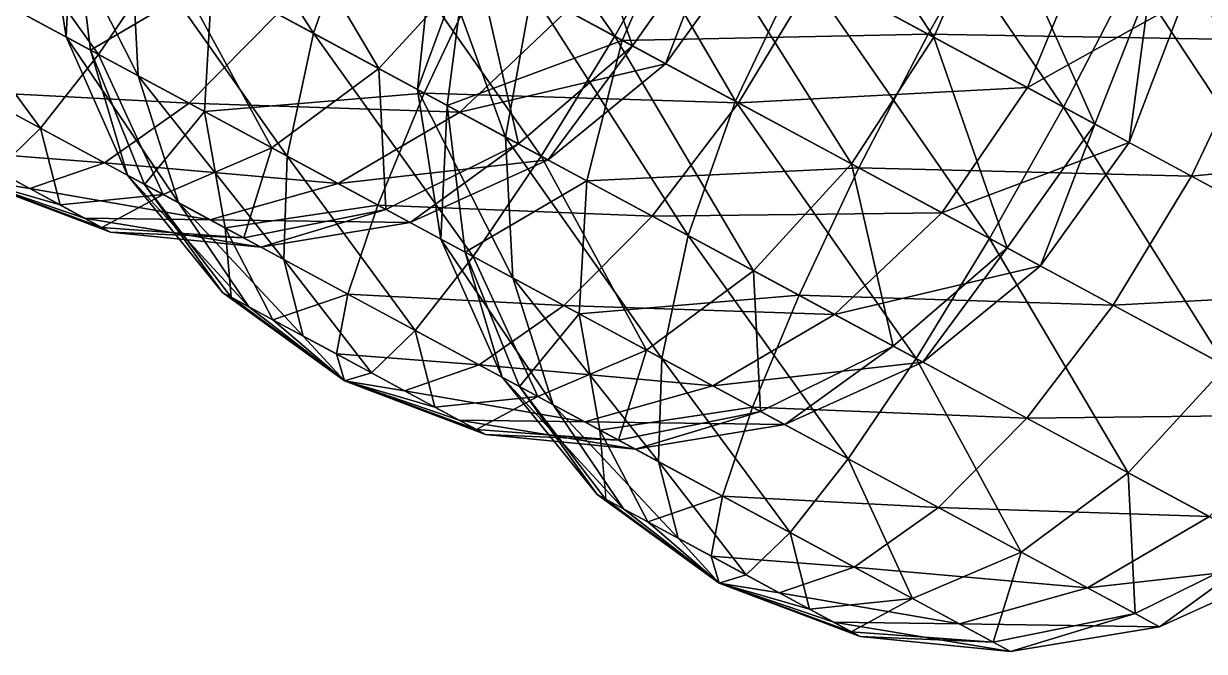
# Model space of a CAD drawing. Header units: metres. Extents: x -386 to 289, y -317 to 299.
# Drawn here: x 80.6 to 141.4, y 69.1 to 101.5 of the extents above; entities that cross this region are included whole.
import ezdxf

# ---------------------------------------------------------------- set-up
doc = ezdxf.new("R2010")
doc.units = ezdxf.units.M

msp = doc.modelspace()

# ---------------------------------------------------------------- linework, layer by layer
for points in [[(101.29338, 114.901474, -423.57208), (97.9495, 107.88299, -424.517), (111.03976, 100.81987, -422.57858), (111.039856, 100.81997, -422.5785)], [(101.29338, 114.901474, -423.57208), (111.03976, 100.81987, -422.57858), (114.845406, 107.589195, -421.56528), (114.845505, 107.589294, -421.5652)], [(118.41387, 114.486496, -422.57858), (114.845406, 107.589195, -421.56528), (127.46487, 100.7801, -427.5268), (127.464966, 100.7802, -427.5267)], [(118.41387, 114.486496, -422.57858), (127.46487, 100.7801, -427.5268), (130.60333, 107.90942, -428.33698), (130.60344, 107.909515, -428.33688)], [(87.46597, 113.5396, -433.63284), (86.1206, 106.04404, -435.46042), (95.519875, 100.972466, -427.28738), (95.51997, 100.972565, -427.2873)], [(87.46597, 113.5396, -433.63284), (95.519875, 100.972466, -427.28738), (97.9495, 107.88299, -424.517), (97.9496, 107.88309, -424.5169)], [(76.21941, 111.38644, -259.00476), (74.8696, 105.0548, -263.4118), (84.45233, 99.88424, -261.99277), (84.45243, 99.88434, -261.99268)], [(76.21941, 111.38644, -259.00476), (84.45233, 99.88424, -261.99277), (87.95581, 105.05382, -257.2668), (87.95591, 105.05392, -257.26672)], [(91.739296, 111.23384, -254.29596), (87.95581, 105.05382, -257.2668), (98.88459, 99.15697, -262.42963), (98.88469, 99.15707, -262.42953)], [(91.739296, 111.23384, -254.29596), (98.88459, 99.15697, -262.42963), (103.92876, 104.65676, -260.05435), (103.928856, 104.65686, -260.05426)], [(108.164406, 111.19407, -259.24417), (103.92876, 104.65676, -260.05435), (111.95127, 100.32805, -271.96658), (111.95137, 100.32815, -271.9665)], [(108.164406, 111.19407, -259.24417), (111.95127, 100.32805, -271.96658), (116.469925, 106.71266, -271.57663), (116.470024, 106.71276, -271.57654)], [(124.62408, 111.13565, -592.7996), (120.59384, 104.4875, -591.8547), (134.14587, 97.175224, -589.84784), (134.14598, 97.17532, -589.8477)], [(124.62408, 111.13565, -592.7996), (134.14587, 97.175224, -589.84784), (137.71432, 104.072525, -590.86115), (137.71443, 104.072624, -590.861)], [(109.74049, 110.34366, -601.29205), (106.76643, 103.125626, -601.9154), (117.24996, 97.46902, -592.7996), (117.25006, 97.46912, -592.7995)], [(109.74049, 110.34366, -601.29205), (117.24996, 97.46902, -592.7996), (120.59384, 104.4875, -591.8547), (120.59394, 104.4876, -591.85455)], [(140.80243, 110.62777, -593.83203), (137.71432, 104.072525, -590.86115), (149.9038, 97.495445, -596.61957), (149.9039, 97.495544, -596.61945)], [(140.80243, 110.62777, -593.83203), (149.9038, 97.495445, -596.61957), (151.7312, 104.73092, -598.9949), (151.73131, 104.73102, -598.99475)], [(83.10648, 107.670364, -461.21445), (82.785736, 100.78348, -448.50705), (81.57698, 108.495636, -447.87857), (81.57708, 108.495735, -447.87848)], [(81.57698, 108.495636, -447.87857), (82.785736, 100.78348, -448.50705), (86.49559, 98.78175, -438.36768), (86.49569, 98.78185, -438.36758)], [(81.57698, 108.495636, -447.87857), (86.49559, 98.78175, -438.36768), (86.1206, 106.04404, -435.46042), (86.1207, 106.044136, -435.46033)], [(83.10648, 107.670364, -461.21445), (84.03457, 100.10964, -459.39575), (82.785736, 100.78348, -448.50705), (82.785835, 100.78358, -448.50696)], [(90.29927, 103.789345, -471.89468), (84.03457, 100.10964, -459.39575), (83.10648, 107.670364, -461.21445), (83.10658, 107.67046, -461.21436)], [(97.9495, 107.88299, -424.517), (95.519875, 100.972466, -427.28738), (107.25627, 94.63985, -425.54944), (107.25637, 94.639946, -425.54935)], [(97.9495, 107.88299, -424.517), (107.25627, 94.63985, -425.54944), (111.03976, 100.81987, -422.57858), (111.039856, 100.81997, -422.5785)], [(114.565605, 107.740166, -643.36273), (111.42714, 100.61085, -642.55255), (103.404625, 104.93956, -630.6403), (103.404724, 104.93966, -630.6402)], [(127.185074, 100.93107, -649.3243), (111.42714, 100.61085, -642.55255), (114.565605, 107.740166, -643.36273), (114.565704, 107.740265, -643.3626)], [(130.99072, 107.70039, -648.311), (127.185074, 100.93107, -649.3243), (114.565605, 107.740166, -643.36273), (114.565704, 107.740265, -643.3626)], [(114.565605, 107.740166, -643.36273), (114.565605, 107.740166, -643.36273), (127.185074, 100.93107, -649.3243), (127.18517, 100.93117, -649.32416)], [(144.08098, 100.63727, -646.3725), (127.185074, 100.93107, -649.3243), (130.99072, 107.70039, -648.311), (130.99083, 107.70049, -648.31085)], [(130.60333, 107.90942, -428.33698), (127.46487, 100.7801, -427.5268), (135.77039, 96.29869, -439.85925), (135.7705, 96.29879, -439.85916)], [(130.60333, 107.90942, -428.33698), (135.77039, 96.29869, -439.85925), (138.62584, 103.5807, -440.2492), (138.62595, 103.5808, -440.2491)], [(146.5106, 107.547806, -643.6022), (144.08098, 100.63727, -646.3725), (130.99072, 107.70039, -648.311), (130.99083, 107.70049, -648.31085)], [(114.845406, 107.589195, -421.56528), (111.03976, 100.81987, -422.57858), (123.22922, 94.24279, -428.33698), (123.22932, 94.24289, -428.33688)], [(114.845406, 107.589195, -421.56528), (123.22922, 94.24279, -428.33698), (127.46487, 100.7801, -427.5268), (127.464966, 100.7802, -427.5267)], [(116.469925, 106.71266, -271.57663), (111.95127, 100.32805, -271.96658), (113.6572, 99.40758, -286.84082), (113.6573, 99.40768, -286.84073)], [(116.469925, 106.71266, -271.57663), (113.6572, 99.40758, -286.84082), (118.23604, 105.75971, -286.97556), (118.23614, 105.75981, -286.97546)], [(86.1206, 106.04404, -435.46042), (86.49559, 98.78175, -438.36768), (94.17006, 94.64083, -431.6944), (94.17016, 94.64093, -431.6943)], [(86.1206, 106.04404, -435.46042), (94.17006, 94.64083, -431.6944), (95.519875, 100.972466, -427.28738), (95.51997, 100.972565, -427.2873)], [(103.404625, 104.93956, -630.6403), (100.87744, 98.081665, -616.1612), (101.69869, 105.86003, -615.7661), (101.69879, 105.86013, -615.766)], [(101.69869, 105.86003, -615.7661), (100.87744, 98.081665, -616.1612), (105.42106, 95.630066, -603.743), (105.42116, 95.630165, -603.74286)], [(101.69869, 105.86003, -615.7661), (105.42106, 95.630066, -603.743), (106.76643, 103.125626, -601.9154), (106.76653, 103.125725, -601.9153)], [(118.23604, 105.75971, -286.97556), (113.6572, 99.40758, -286.84082), (108.58946, 102.14198, -300.69147), (108.58956, 102.14208, -300.69138)], [(135.26404, 105.39464, -468.9741), (132.28998, 98.17661, -469.59744), (121.43664, 104.03276, -479.03485), (121.43674, 104.03286, -479.03476)], [(140.33179, 102.66023, -455.12344), (132.28998, 98.17661, -469.59744), (135.26404, 105.39464, -468.9741), (135.26414, 105.39474, -468.974)], [(74.8696, 105.0548, -263.4118), (74.6916, 99.73355, -269.15515), (81.46761, 96.077415, -268.15173), (81.46771, 96.077515, -268.15164)], [(74.8696, 105.0548, -263.4118), (81.46761, 96.077415, -268.15173), (84.45233, 99.88424, -261.99277), (84.45243, 99.88434, -261.99268)], [(87.95581, 105.05382, -257.2668), (84.45233, 99.88424, -261.99277), (93.37564, 95.06948, -266.2082), (93.37574, 95.06958, -266.2081)], [(87.95581, 105.05382, -257.2668), (93.37564, 95.06948, -266.2082), (98.88459, 99.15697, -262.42963), (98.88469, 99.15707, -262.42953)], [(103.92876, 104.65676, -260.05435), (98.88459, 99.15697, -262.42963), (106.07738, 95.27595, -273.10986), (106.07748, 95.27605, -273.10977)], [(103.404625, 104.93956, -630.6403), (102.406944, 97.25639, -629.4971), (100.87744, 98.081665, -616.1612), (100.87754, 98.081764, -616.1611)], [(111.42714, 100.61085, -642.55255), (102.406944, 97.25639, -629.4971), (103.404625, 104.93956, -630.6403), (103.404724, 104.93966, -630.6402)], [(103.92876, 104.65676, -260.05435), (106.07738, 95.27595, -273.10986), (111.95127, 100.32805, -271.96658), (111.95137, 100.32815, -271.9665)], [(104.31615, 104.44773, -480.02835), (101.22805, 97.892494, -477.0575), (90.29927, 103.789345, -471.89468), (90.29937, 103.789444, -471.8946)], [(117.406395, 97.38461, -478.08994), (101.22805, 97.892494, -477.0575), (104.31615, 104.44773, -480.02835), (104.316246, 104.44783, -480.02826)], [(121.43664, 104.03276, -479.03485), (117.406395, 97.38461, -478.08994), (104.31615, 104.44773, -480.02835), (104.316246, 104.44783, -480.02826)], [(120.59384, 104.4875, -591.8547), (117.24996, 97.46902, -592.7996), (130.34021, 90.4059, -590.86115), (130.34032, 90.406, -590.861)], [(132.28998, 98.17661, -469.59744), (117.406395, 97.38461, -478.08994), (121.43664, 104.03276, -479.03485), (121.43674, 104.03286, -479.03476)], [(120.59384, 104.4875, -591.8547), (130.34021, 90.4059, -590.86115), (134.14587, 97.175224, -589.84784), (134.14598, 97.17532, -589.8477)], [(137.71432, 104.072525, -590.86115), (134.14587, 97.175224, -589.84784), (146.76534, 90.36613, -595.8094), (146.76544, 90.36623, -595.80927)], [(137.71432, 104.072525, -590.86115), (146.76534, 90.36613, -595.8094), (149.9038, 97.495445, -596.61957), (149.9039, 97.495544, -596.61945)], [(90.29927, 103.789345, -471.89468), (89.907455, 96.9408, -468.11612), (84.03457, 100.10964, -459.39575), (84.03467, 100.10974, -459.39566)], [(101.22805, 97.892494, -477.0575), (89.907455, 96.9408, -468.11612), (90.29927, 103.789345, -471.89468), (90.29937, 103.789444, -471.8946)], [(90.29927, 103.789345, -471.89468), (90.29927, 103.789345, -471.89468), (101.22805, 97.892494, -477.0575), (101.22815, 97.89259, -477.0574)], [(138.62584, 103.5807, -440.2492), (135.77039, 96.29869, -439.85925), (137.5365, 95.34574, -455.25818), (137.5366, 95.34584, -455.2581)], [(138.62584, 103.5807, -440.2492), (137.5365, 95.34574, -455.25818), (140.33179, 102.66023, -455.12344), (140.3319, 102.66033, -455.12335)], [(106.76643, 103.125626, -601.9154), (105.42106, 95.630066, -603.743), (114.820335, 90.558495, -595.56995), (114.820435, 90.55859, -595.5698)], [(106.76643, 103.125626, -601.9154), (114.820335, 90.558495, -595.56995), (117.24996, 97.46902, -592.7996), (117.25006, 97.46912, -592.7995)], [(89.11304, 97.36945, -302.62988), (77.98721, 97.95534, -297.88995), (79.530304, 102.540016, -304.04892), (79.5304, 102.540115, -304.04883)], [(93.66399, 101.97385, -307.03693), (89.11304, 97.36945, -302.62988), (79.530304, 102.540016, -304.04892), (79.5304, 102.540115, -304.04883)], [(140.33179, 102.66023, -455.12344), (137.5365, 95.34574, -455.25818), (132.28998, 98.17661, -469.59744), (132.29008, 98.17671, -469.59735)], [(103.06326, 96.902275, -298.8639), (89.11304, 97.36945, -302.62988), (93.66399, 101.97385, -307.03693), (93.664085, 101.973946, -307.03683)], [(108.58946, 102.14198, -300.69147), (103.06326, 96.902275, -298.8639), (93.66399, 101.97385, -307.03693), (93.664085, 101.973946, -307.03683)], [(113.6572, 99.40758, -286.84082), (103.06326, 96.902275, -298.8639), (108.58946, 102.14198, -300.69147), (108.58956, 102.14208, -300.69138)], [(95.519875, 100.972466, -427.28738), (94.17006, 94.64083, -431.6944), (103.75279, 89.47027, -430.2754), (103.75289, 89.47037, -430.2753)], [(95.519875, 100.972466, -427.28738), (103.75279, 89.47027, -430.2754), (107.25627, 94.63985, -425.54944), (107.25637, 94.639946, -425.54935)], [(84.03457, 100.10964, -459.39575), (85.94212, 93.66309, -449.3261), (82.785736, 100.78348, -448.50705), (82.785835, 100.78358, -448.50696)], [(82.785736, 100.78348, -448.50705), (85.94212, 93.66309, -449.3261), (88.565384, 92.24766, -442.15646), (88.56548, 92.24776, -442.15637)], [(82.785736, 100.78348, -448.50705), (88.565384, 92.24766, -442.15646), (86.49559, 98.78175, -438.36768), (86.49569, 98.78185, -438.36758)], [(111.42714, 100.61085, -642.55255), (109.59973, 93.375374, -640.17725), (102.406944, 97.25639, -629.4971), (102.40704, 97.25649, -629.49695)], [(111.03976, 100.81987, -422.57858), (107.25627, 94.63985, -425.54944), (118.18505, 88.743, -430.71228), (118.18515, 88.743095, -430.7122)], [(123.61661, 94.03376, -648.311), (109.59973, 93.375374, -640.17725), (111.42714, 100.61085, -642.55255), (111.42724, 100.61095, -642.5524)], [(111.03976, 100.81987, -422.57858), (118.18505, 88.743, -430.71228), (123.22922, 94.24279, -428.33698), (123.22932, 94.24289, -428.33688)], [(127.185074, 100.93107, -649.3243), (123.61661, 94.03376, -648.311), (111.42714, 100.61085, -642.55255), (111.42724, 100.61095, -642.5524)], [(111.42714, 100.61085, -642.55255), (111.42714, 100.61085, -642.55255), (123.61661, 94.03376, -648.311), (123.61671, 94.03386, -648.31085)], [(127.46487, 100.7801, -427.5268), (123.22922, 94.24279, -428.33698), (131.25172, 89.91408, -440.2492), (131.25183, 89.91418, -440.2491)], [(140.7371, 93.61879, -647.31744), (123.61661, 94.03376, -648.311), (127.185074, 100.93107, -649.3243), (127.18517, 100.93117, -649.32416)], [(144.08098, 100.63727, -646.3725), (140.7371, 93.61879, -647.31744), (127.185074, 100.93107, -649.3243), (127.18517, 100.93117, -649.32416)], [(127.46487, 100.7801, -427.5268), (131.25172, 89.91408, -440.2492), (135.77039, 96.29869, -439.85925), (135.7705, 96.29879, -439.85916)], [(154.5645, 94.98067, -637.2567), (140.7371, 93.61879, -647.31744), (144.08098, 100.63727, -646.3725), (144.08109, 100.63737, -646.3724)], [(74.6916, 99.73355, -269.15515), (79.205055, 93.89278, -275.32404), (81.46761, 96.077415, -268.15173), (81.46771, 96.077515, -268.15164)], [(84.45233, 99.88424, -261.99277), (81.46761, 96.077415, -268.15173), (87.77734, 92.67287, -271.1325), (87.77744, 92.672966, -271.13242)], [(89.907455, 96.9408, -468.11612), (86.82518, 93.186615, -457.02557), (84.03457, 100.10964, -459.39575), (84.03467, 100.10974, -459.39566)], [(84.03457, 100.10964, -459.39575), (86.82518, 93.186615, -457.02557), (85.94212, 93.66309, -449.3261), (85.94222, 93.66319, -449.32602)], [(84.45233, 99.88424, -261.99277), (87.77734, 92.67287, -271.1325), (93.37564, 95.06948, -266.2082), (93.37574, 95.06958, -266.2081)], [(111.95127, 100.32805, -271.96658), (106.07738, 95.27595, -273.10986), (107.60687, 94.45067, -286.44574), (107.60697, 94.45077, -286.44565)], [(111.95127, 100.32805, -271.96658), (107.60687, 94.45067, -286.44574), (113.6572, 99.40758, -286.84082), (113.6573, 99.40768, -286.84073)], [(98.88459, 99.15697, -262.42963), (93.37564, 95.06948, -266.2082), (99.24852, 91.90064, -274.92856), (99.24862, 91.90074, -274.92847)], [(98.88459, 99.15697, -262.42963), (99.24852, 91.90064, -274.92856), (106.07738, 95.27595, -273.10986), (106.07748, 95.27605, -273.10977)], [(113.6572, 99.40758, -286.84082), (107.60687, 94.45067, -286.44574), (103.06326, 96.902275, -298.8639), (103.06336, 96.902374, -298.8638)], [(86.49559, 98.78175, -438.36768), (88.565384, 92.24766, -442.15646), (93.99206, 89.31958, -437.43777), (93.99216, 89.31968, -437.43768)], [(86.49559, 98.78175, -438.36768), (93.99206, 89.31958, -437.43777), (94.17006, 94.64083, -431.6944), (94.17016, 94.64093, -431.6943)], [(84.76323, 94.299194, -296.88654), (77.403465, 94.86485, -290.71765), (77.98721, 97.95534, -297.88995), (77.98731, 97.95544, -297.88986)], [(89.11304, 97.36945, -302.62988), (84.76323, 94.299194, -296.88654), (77.98721, 97.95534, -297.88995), (77.98731, 97.95544, -297.88986)], [(102.406944, 97.25639, -629.4971), (102.0862, 90.36951, -616.7897), (100.87744, 98.081665, -616.1612), (100.87754, 98.081764, -616.1611)], [(100.87744, 98.081665, -616.1612), (102.0862, 90.36951, -616.7897), (105.79605, 88.36778, -606.65027), (105.79615, 88.36788, -606.65015)], [(100.87744, 98.081665, -616.1612), (105.79605, 88.36778, -606.65027), (105.42106, 95.630066, -603.743), (105.42116, 95.630165, -603.74286)], [(132.28998, 98.17661, -469.59744), (127.88992, 91.72801, -468.9741), (117.406395, 97.38461, -478.08994), (117.406494, 97.38471, -478.08984)], [(137.5365, 95.34574, -455.25818), (127.88992, 91.72801, -468.9741), (132.28998, 98.17661, -469.59744), (132.29008, 98.17671, -469.59735)], [(96.787506, 93.22853, -295.95663), (84.76323, 94.299194, -296.88654), (89.11304, 97.36945, -302.62988), (89.11314, 97.36955, -302.6298)], [(103.06326, 96.902275, -298.8639), (96.787506, 93.22853, -295.95663), (89.11304, 97.36945, -302.62988), (89.11314, 97.36955, -302.6298)], [(101.22805, 97.892494, -477.0575), (98.830765, 92.126045, -472.33154), (89.907455, 96.9408, -468.11612), (89.907555, 96.9409, -468.11603)], [(112.96445, 91.559875, -475.31955), (98.830765, 92.126045, -472.33154), (101.22805, 97.892494, -477.0575), (101.22815, 97.89259, -477.0574)], [(117.406395, 97.38461, -478.08994), (112.96445, 91.559875, -475.31955), (101.22805, 97.892494, -477.0575), (101.22815, 97.89259, -477.0574)], [(127.88992, 91.72801, -468.9741), (112.96445, 91.559875, -475.31955), (117.406395, 97.38461, -478.08994), (117.406494, 97.38471, -478.08984)], [(117.24996, 97.46902, -592.7996), (114.820335, 90.558495, -595.56995), (126.55673, 84.225876, -593.83203), (126.55683, 84.225975, -593.8319)], [(117.24996, 97.46902, -592.7996), (126.55673, 84.225876, -593.83203), (130.34021, 90.4059, -590.86115), (130.34032, 90.406, -590.861)], [(89.907455, 96.9408, -468.11612), (90.97794, 90.94591, -463.1918), (86.82518, 93.186615, -457.02557), (86.82528, 93.186714, -457.02548)], [(98.830765, 92.126045, -472.33154), (90.97794, 90.94591, -463.1918), (89.907455, 96.9408, -468.11612), (89.907555, 96.9409, -468.11603)], [(89.907455, 96.9408, -468.11612), (89.907455, 96.9408, -468.11612), (98.830765, 92.126045, -472.33154), (98.830864, 92.126144, -472.33145)], [(107.60687, 94.45067, -286.44574), (96.787506, 93.22853, -295.95663), (103.06326, 96.902275, -298.8639), (103.06336, 96.902374, -298.8638)], [(102.406944, 97.25639, -629.4971), (103.33503, 89.69567, -627.67834), (102.0862, 90.36951, -616.7897), (102.086296, 90.369606, -616.78955)], [(109.59973, 93.375374, -640.17725), (103.33503, 89.69567, -627.67834), (102.406944, 97.25639, -629.4971), (102.40704, 97.25649, -629.49695)], [(134.14587, 97.175224, -589.84784), (130.34021, 90.4059, -590.86115), (142.52968, 83.82882, -596.61957), (142.52979, 83.82892, -596.61945)], [(134.14587, 97.175224, -589.84784), (142.52968, 83.82882, -596.61957), (146.76534, 90.36613, -595.8094), (146.76544, 90.36623, -595.80927)], [(135.77039, 96.29869, -439.85925), (131.25172, 89.91408, -440.2492), (132.95767, 88.99361, -455.12344), (132.95778, 88.993706, -455.12335)], [(135.77039, 96.29869, -439.85925), (132.95767, 88.99361, -455.12344), (137.5365, 95.34574, -455.25818), (137.5366, 95.34584, -455.2581)], [(81.46761, 96.077415, -268.15173), (79.205055, 93.89278, -275.32404), (82.47121, 92.13045, -276.86697), (82.471306, 92.13055, -276.86688)], [(81.46761, 96.077415, -268.15173), (82.47121, 92.13045, -276.86697), (87.77734, 92.67287, -271.1325), (87.77744, 92.672966, -271.13242)], [(105.42106, 95.630066, -603.743), (105.79605, 88.36778, -606.65027), (113.47052, 84.22686, -599.977), (113.47062, 84.22696, -599.97687)], [(105.42106, 95.630066, -603.743), (113.47052, 84.22686, -599.977), (114.820335, 90.558495, -595.56995), (114.820435, 90.55859, -595.5698)], [(93.37564, 95.06948, -266.2082), (87.77734, 92.67287, -271.1325), (91.9301, 90.43216, -277.29874), (91.9302, 90.43226, -277.29865)], [(93.37564, 95.06948, -266.2082), (91.9301, 90.43216, -277.29874), (99.24852, 91.90064, -274.92856), (99.24862, 91.90074, -274.92847)], [(106.07738, 95.27595, -273.10986), (99.24852, 91.90064, -274.92856), (100.49735, 91.22681, -285.81726), (100.49745, 91.226906, -285.81717)], [(106.07738, 95.27595, -273.10986), (100.49735, 91.22681, -285.81726), (107.60687, 94.45067, -286.44574), (107.60697, 94.45077, -286.44565)], [(137.5365, 95.34574, -455.25818), (132.95767, 88.99361, -455.12344), (127.88992, 91.72801, -468.9741), (127.89002, 91.72811, -468.974)], [(154.5645, 94.98067, -637.2567), (151.59044, 87.76264, -637.88007), (140.7371, 93.61879, -647.31744), (140.73721, 93.61889, -647.3173)], [(80.91099, 92.9723, -290.19824), (77.81885, 93.47919, -283.02084), (77.403465, 94.86485, -290.71765), (77.403564, 94.86495, -290.71756)], [(84.76323, 94.299194, -296.88654), (80.91099, 92.9723, -290.19824), (77.403465, 94.86485, -290.71765), (77.403564, 94.86495, -290.71756)], [(90.189896, 91.371124, -292.16785), (80.91099, 92.9723, -290.19824), (84.76323, 94.299194, -296.88654), (84.76333, 94.29929, -296.88644)], [(96.787506, 93.22853, -295.95663), (90.189896, 91.371124, -292.16785), (84.76323, 94.299194, -296.88654), (84.76333, 94.29929, -296.88644)], [(94.17006, 94.64083, -431.6944), (93.99206, 89.31958, -437.43777), (100.768074, 85.663445, -436.43436), (100.76817, 85.66354, -436.43427)], [(94.17006, 94.64083, -431.6944), (100.768074, 85.663445, -436.43436), (103.75279, 89.47027, -430.2754), (103.75289, 89.47037, -430.2753)], [(107.60687, 94.45067, -286.44574), (100.49735, 91.22681, -285.81726), (96.787506, 93.22853, -295.95663), (96.787605, 93.22863, -295.95654)], [(107.25627, 94.63985, -425.54944), (103.75279, 89.47027, -430.2754), (112.6761, 84.65551, -434.4908), (112.6762, 84.65561, -434.49072)], [(107.25627, 94.63985, -425.54944), (112.6761, 84.65551, -434.4908), (118.18505, 88.743, -430.71228), (118.18515, 88.743095, -430.7122)], [(79.205055, 93.89278, -275.32404), (77.81885, 93.47919, -283.02084), (82.47121, 92.13045, -276.86697), (82.471306, 92.13055, -276.86688)], [(86.82518, 93.186615, -457.02557), (90.83104, 87.61972, -450.2799), (85.94212, 93.66309, -449.3261), (85.94222, 93.66319, -449.32602)], [(85.94212, 93.66309, -449.3261), (90.83104, 87.61972, -450.2799), (92.188934, 86.88704, -446.56863), (92.18903, 86.88714, -446.56854)], [(85.94212, 93.66309, -449.3261), (92.188934, 86.88704, -446.56863), (88.565384, 92.24766, -442.15646), (88.56548, 92.24776, -442.15637)], [(123.61661, 94.03376, -648.311), (120.52851, 87.47852, -645.3401), (109.59973, 93.375374, -640.17725), (109.59983, 93.37547, -640.1771)], [(123.22922, 94.24279, -428.33698), (118.18505, 88.743, -430.71228), (125.37784, 84.86198, -441.3925), (125.37794, 84.862076, -441.3924)], [(136.70686, 86.97064, -646.3725), (120.52851, 87.47852, -645.3401), (123.61661, 94.03376, -648.311), (123.61671, 94.03386, -648.31085)], [(123.22922, 94.24279, -428.33698), (125.37784, 84.86198, -441.3925), (131.25172, 89.91408, -440.2492), (131.25183, 89.91418, -440.2491)], [(140.7371, 93.61879, -647.31744), (136.70686, 86.97064, -646.3725), (123.61661, 94.03376, -648.311), (123.61671, 94.03386, -648.31085)], [(82.47121, 92.13045, -276.86697), (77.81885, 93.47919, -283.02084), (84.620834, 90.97057, -280.05887), (84.62093, 90.97067, -280.05878)], [(84.620834, 90.97057, -280.05887), (77.81885, 93.47919, -283.02084), (85.07794, 90.72394, -284.0444), (85.07804, 90.72404, -284.0443)], [(85.07794, 90.72394, -284.0444), (77.81885, 93.47919, -283.02084), (83.72005, 91.45662, -287.75568), (83.720146, 91.45672, -287.75558)], [(83.72005, 91.45662, -287.75568), (77.81885, 93.47919, -283.02084), (80.91099, 92.9723, -290.19824), (80.91109, 92.9724, -290.19815)], [(90.97794, 90.94591, -463.1918), (91.28815, 87.373085, -454.26544), (86.82518, 93.186615, -457.02557), (86.82528, 93.186714, -457.02548)], [(86.82518, 93.186615, -457.02557), (91.28815, 87.373085, -454.26544), (90.83104, 87.61972, -450.2799), (90.83114, 87.61982, -450.27982)], [(100.49735, 91.22681, -285.81726), (90.189896, 91.371124, -292.16785), (96.787506, 93.22853, -295.95663), (96.787605, 93.22863, -295.95654)], [(109.59973, 93.375374, -640.17725), (109.20792, 86.52683, -636.3987), (103.33503, 89.69567, -627.67834), (103.33513, 89.69577, -627.6782)], [(120.52851, 87.47852, -645.3401), (109.20792, 86.52683, -636.3987), (109.59973, 93.375374, -640.17725), (109.59983, 93.37547, -640.1771)], [(109.59973, 93.375374, -640.17725), (109.59973, 93.375374, -640.17725), (120.52851, 87.47852, -645.3401), (120.52861, 87.47862, -645.33997)], [(151.59044, 87.76264, -637.88007), (136.70686, 86.97064, -646.3725), (140.7371, 93.61879, -647.31744), (140.73721, 93.61889, -647.3173)], [(90.189896, 91.371124, -292.16785), (83.72005, 91.45662, -287.75568), (80.91099, 92.9723, -290.19824), (80.91109, 92.9724, -290.19815)], [(87.77734, 92.67287, -271.1325), (82.47121, 92.13045, -276.86697), (84.620834, 90.97057, -280.05887), (84.62093, 90.97067, -280.05878)], [(87.77734, 92.67287, -271.1325), (84.620834, 90.97057, -280.05887), (91.9301, 90.43216, -277.29874), (91.9302, 90.43226, -277.29865)], [(88.565384, 92.24766, -442.15646), (92.188934, 86.88704, -446.56863), (94.99799, 85.37136, -444.12607), (94.99809, 85.37146, -444.12598)], [(88.565384, 92.24766, -442.15646), (94.99799, 85.37136, -444.12607), (93.99206, 89.31958, -437.43777), (93.99216, 89.31968, -437.43768)], [(98.830765, 92.126045, -472.33154), (97.287674, 87.54137, -466.17258), (90.97794, 90.94591, -463.1918), (90.97804, 90.94601, -463.1917)], [(99.24852, 91.90064, -274.92856), (91.9301, 90.43216, -277.29874), (92.813156, 89.95569, -284.9982), (92.813255, 89.95579, -284.9981)], [(99.24852, 91.90064, -274.92856), (92.813156, 89.95569, -284.9982), (100.49735, 91.22681, -285.81726), (100.49745, 91.226906, -285.81717)], [(108.4135, 86.95548, -470.9125), (97.287674, 87.54137, -466.17258), (98.830765, 92.126045, -472.33154), (98.830864, 92.126144, -472.33145)], [(112.96445, 91.559875, -475.31955), (108.4135, 86.95548, -470.9125), (98.830765, 92.126045, -472.33154), (98.830864, 92.126144, -472.33145)], [(92.813156, 89.95569, -284.9982), (85.07794, 90.72394, -284.0444), (83.72005, 91.45662, -287.75568), (83.720146, 91.45672, -287.75558)], [(92.813156, 89.95569, -284.9982), (83.72005, 91.45662, -287.75568), (90.189896, 91.371124, -292.16785), (90.189995, 91.37122, -292.16776)], [(100.49735, 91.22681, -285.81726), (92.813156, 89.95569, -284.9982), (90.189896, 91.371124, -292.16785), (90.189995, 91.37122, -292.16776)], [(122.36372, 86.488304, -467.1465), (108.4135, 86.95548, -470.9125), (112.96445, 91.559875, -475.31955), (112.96455, 91.559975, -475.31946)], [(127.88992, 91.72801, -468.9741), (122.36372, 86.488304, -467.1465), (112.96445, 91.559875, -475.31955), (112.96455, 91.559975, -475.31946)], [(132.95767, 88.99361, -455.12344), (122.36372, 86.488304, -467.1465), (127.88992, 91.72801, -468.9741), (127.89002, 91.72811, -468.974)], [(91.9301, 90.43216, -277.29874), (84.620834, 90.97057, -280.05887), (85.07794, 90.72394, -284.0444), (85.07804, 90.72404, -284.0443)], [(91.9301, 90.43216, -277.29874), (85.07794, 90.72394, -284.0444), (92.813156, 89.95569, -284.9982), (92.813255, 89.95579, -284.9981)], [(97.287674, 87.54137, -466.17258), (93.437775, 86.21321, -457.45734), (90.97794, 90.94591, -463.1918), (90.97804, 90.94601, -463.1917)], [(90.97794, 90.94591, -463.1918), (93.437775, 86.21321, -457.45734), (91.28815, 87.373085, -454.26544), (91.288246, 87.373184, -454.26535)], [(90.97794, 90.94591, -463.1918), (90.97794, 90.94591, -463.1918), (97.287674, 87.54137, -466.17258), (97.28777, 87.541466, -466.1725)], [(103.33503, 89.69567, -627.67834), (105.242584, 83.24912, -617.6087), (102.0862, 90.36951, -616.7897), (102.086296, 90.369606, -616.78955)], [(102.0862, 90.36951, -616.7897), (105.242584, 83.24912, -617.6087), (107.865845, 81.83369, -610.4391), (107.865944, 81.833786, -610.43896)], [(102.0862, 90.36951, -616.7897), (107.865845, 81.83369, -610.4391), (105.79605, 88.36778, -606.65027), (105.79615, 88.36788, -606.65015)], [(114.820335, 90.558495, -595.56995), (113.47052, 84.22686, -599.977), (123.05325, 79.0563, -598.558), (123.05335, 79.0564, -598.55786)], [(114.820335, 90.558495, -595.56995), (123.05325, 79.0563, -598.558), (126.55673, 84.225876, -593.83203), (126.55683, 84.225975, -593.8319)], [(130.34021, 90.4059, -590.86115), (126.55673, 84.225876, -593.83203), (137.4855, 78.329025, -598.9949), (137.48561, 78.329124, -598.99475)], [(130.34021, 90.4059, -590.86115), (137.4855, 78.329025, -598.9949), (142.52968, 83.82882, -596.61957), (142.52979, 83.82892, -596.61945)], [(103.75279, 89.47027, -430.2754), (100.768074, 85.663445, -436.43436), (107.077805, 82.258896, -439.41513), (107.0779, 82.258995, -439.41504)], [(109.20792, 86.52683, -636.3987), (106.12564, 82.772644, -625.30817), (103.33503, 89.69567, -627.67834), (103.33513, 89.69577, -627.6782)], [(103.33503, 89.69567, -627.67834), (106.12564, 82.772644, -625.30817), (105.242584, 83.24912, -617.6087), (105.24268, 83.24922, -617.6086)], [(103.75279, 89.47027, -430.2754), (107.077805, 82.258896, -439.41513), (112.6761, 84.65551, -434.4908), (112.6762, 84.65561, -434.49072)], [(131.25172, 89.91408, -440.2492), (125.37784, 84.86198, -441.3925), (126.90733, 84.0367, -454.72836), (126.90743, 84.0368, -454.72827)], [(131.25172, 89.91408, -440.2492), (126.90733, 84.0367, -454.72836), (132.95767, 88.99361, -455.12344), (132.95778, 88.993706, -455.12335)], [(93.99206, 89.31958, -437.43777), (94.99799, 85.37136, -444.12607), (98.505516, 83.478806, -443.60666), (98.505615, 83.478905, -443.60657)], [(93.99206, 89.31958, -437.43777), (98.505516, 83.478806, -443.60666), (100.768074, 85.663445, -436.43436), (100.76817, 85.66354, -436.43427)], [(132.95767, 88.99361, -455.12344), (126.90733, 84.0367, -454.72836), (122.36372, 86.488304, -467.1465), (122.36382, 86.4884, -467.14642)], [(105.79605, 88.36778, -606.65027), (107.865845, 81.83369, -610.4391), (113.29252, 78.90561, -605.72034), (113.29262, 78.90571, -605.7202)], [(105.79605, 88.36778, -606.65027), (113.29252, 78.90561, -605.72034), (113.47052, 84.22686, -599.977), (113.47062, 84.22696, -599.97687)], [(118.18505, 88.743, -430.71228), (112.6761, 84.65551, -434.4908), (118.54898, 81.48667, -443.21118), (118.54908, 81.48677, -443.2111)], [(118.18505, 88.743, -430.71228), (118.54898, 81.48667, -443.21118), (125.37784, 84.86198, -441.3925), (125.37794, 84.862076, -441.3924)], [(91.28815, 87.373085, -454.26544), (97.11931, 83.065216, -451.30347), (90.83104, 87.61972, -450.2799), (90.83114, 87.61982, -450.27982)], [(90.83104, 87.61972, -450.2799), (97.11931, 83.065216, -451.30347), (92.188934, 86.88704, -446.56863), (92.18903, 86.88714, -446.56854)], [(151.59044, 87.76264, -637.88007), (147.19038, 81.31404, -637.2567), (136.70686, 86.97064, -646.3725), (136.70697, 86.97074, -646.3724)], [(93.437775, 86.21321, -457.45734), (97.11931, 83.065216, -451.30347), (91.28815, 87.373085, -454.26544), (91.288246, 87.373184, -454.26535)], [(97.287674, 87.54137, -466.17258), (96.703926, 84.45088, -459.00027), (93.437775, 86.21321, -457.45734), (93.437874, 86.21331, -457.45724)], [(104.06369, 83.88522, -465.16916), (96.703926, 84.45088, -459.00027), (97.287674, 87.54137, -466.17258), (97.28777, 87.541466, -466.1725)], [(108.4135, 86.95548, -470.9125), (104.06369, 83.88522, -465.16916), (97.287674, 87.54137, -466.17258), (97.28777, 87.541466, -466.1725)], [(120.52851, 87.47852, -645.3401), (118.131226, 81.712074, -640.61414), (109.20792, 86.52683, -636.3987), (109.208015, 86.52693, -636.39856)], [(132.26491, 81.145905, -643.6022), (118.131226, 81.712074, -640.61414), (120.52851, 87.47852, -645.3401), (120.52861, 87.47862, -645.33997)], [(136.70686, 86.97064, -646.3725), (132.26491, 81.145905, -643.6022), (120.52851, 87.47852, -645.3401), (120.52861, 87.47862, -645.33997)], [(147.19038, 81.31404, -637.2567), (132.26491, 81.145905, -643.6022), (136.70686, 86.97064, -646.3725), (136.70697, 86.97074, -646.3724)], [(92.188934, 86.88704, -446.56863), (97.11931, 83.065216, -451.30347), (94.99799, 85.37136, -444.12607), (94.99809, 85.37146, -444.12598)], [(116.08797, 82.81456, -464.23926), (104.06369, 83.88522, -465.16916), (108.4135, 86.95548, -470.9125), (108.4136, 86.95558, -470.9124)], [(109.20792, 86.52683, -636.3987), (110.278404, 80.53194, -631.4744), (106.12564, 82.772644, -625.30817), (106.12574, 82.77274, -625.30804)], [(122.36372, 86.488304, -467.1465), (116.08797, 82.81456, -464.23926), (108.4135, 86.95548, -470.9125), (108.4136, 86.95558, -470.9124)], [(118.131226, 81.712074, -640.61414), (110.278404, 80.53194, -631.4744), (109.20792, 86.52683, -636.3987), (109.208015, 86.52693, -636.39856)], [(109.20792, 86.52683, -636.3987), (109.20792, 86.52683, -636.3987), (118.131226, 81.712074, -640.61414), (118.131325, 81.71217, -640.614)], [(126.90733, 84.0367, -454.72836), (116.08797, 82.81456, -464.23926), (122.36372, 86.488304, -467.1465), (122.36382, 86.4884, -467.14642)], [(96.703926, 84.45088, -459.00027), (97.11931, 83.065216, -451.30347), (93.437775, 86.21321, -457.45734), (93.437874, 86.21331, -457.45724)], [(94.99799, 85.37136, -444.12607), (97.11931, 83.065216, -451.30347), (98.505516, 83.478806, -443.60666), (98.505615, 83.478905, -443.60657)], [(100.768074, 85.663445, -436.43436), (98.505516, 83.478806, -443.60666), (101.77167, 81.71648, -445.1496), (101.77177, 81.716576, -445.1495)], [(100.768074, 85.663445, -436.43436), (101.77167, 81.71648, -445.1496), (107.077805, 82.258896, -439.41513), (107.0779, 82.258995, -439.41504)], [(112.6761, 84.65551, -434.4908), (107.077805, 82.258896, -439.41513), (111.23056, 80.01819, -445.58136), (111.23066, 80.01829, -445.58127)], [(112.6761, 84.65551, -434.4908), (111.23056, 80.01819, -445.58136), (118.54898, 81.48667, -443.21118), (118.54908, 81.48677, -443.2111)], [(125.37784, 84.86198, -441.3925), (118.54898, 81.48667, -443.21118), (119.79781, 80.812836, -454.09988), (119.79791, 80.812935, -454.0998)], [(125.37784, 84.86198, -441.3925), (119.79781, 80.812836, -454.09988), (126.90733, 84.0367, -454.72836), (126.90743, 84.0368, -454.72827)], [(100.21145, 82.55833, -458.48087), (97.11931, 83.065216, -451.30347), (96.703926, 84.45088, -459.00027), (96.704025, 84.45098, -459.00018)], [(104.06369, 83.88522, -465.16916), (100.21145, 82.55833, -458.48087), (96.703926, 84.45088, -459.00027), (96.704025, 84.45098, -459.00018)], [(113.47052, 84.22686, -599.977), (113.29252, 78.90561, -605.72034), (120.068535, 75.24947, -604.717), (120.068634, 75.24957, -604.71686)], [(113.47052, 84.22686, -599.977), (120.068535, 75.24947, -604.717), (123.05325, 79.0563, -598.558), (123.05335, 79.0564, -598.55786)], [(126.90733, 84.0367, -454.72836), (119.79781, 80.812836, -454.09988), (116.08797, 82.81456, -464.23926), (116.088066, 82.81466, -464.23917)], [(126.55673, 84.225876, -593.83203), (123.05325, 79.0563, -598.558), (131.97656, 74.24154, -602.77344), (131.97667, 74.24164, -602.7733)], [(126.55673, 84.225876, -593.83203), (131.97656, 74.24154, -602.77344), (137.4855, 78.329025, -598.9949), (137.48561, 78.329124, -598.99475)], [(98.505516, 83.478806, -443.60666), (97.11931, 83.065216, -451.30347), (101.77167, 81.71648, -445.1496), (101.77177, 81.716576, -445.1495)], [(109.49036, 80.95715, -460.45047), (100.21145, 82.55833, -458.48087), (104.06369, 83.88522, -465.16916), (104.06379, 83.88532, -465.16907)], [(116.08797, 82.81456, -464.23926), (109.49036, 80.95715, -460.45047), (104.06369, 83.88522, -465.16916), (104.06379, 83.88532, -465.16907)], [(142.52968, 83.82882, -596.61957), (137.4855, 78.329025, -598.9949), (144.6783, 74.448006, -609.67505), (144.6784, 74.448105, -609.6749)], [(101.77167, 81.71648, -445.1496), (97.11931, 83.065216, -451.30347), (103.921295, 80.5566, -448.3415), (103.921394, 80.5567, -448.3414)], [(103.921295, 80.5566, -448.3415), (97.11931, 83.065216, -451.30347), (104.3784, 80.30997, -452.32703), (104.3785, 80.31007, -452.32693)], [(104.3784, 80.30997, -452.32703), (97.11931, 83.065216, -451.30347), (103.02051, 81.04265, -456.0383), (103.02061, 81.04275, -456.0382)], [(103.02051, 81.04265, -456.0383), (97.11931, 83.065216, -451.30347), (100.21145, 82.55833, -458.48087), (100.21155, 82.558426, -458.48077)], [(106.12564, 82.772644, -625.30817), (110.1315, 77.20575, -618.5625), (105.242584, 83.24912, -617.6087), (105.24268, 83.24922, -617.6086)], [(105.242584, 83.24912, -617.6087), (110.1315, 77.20575, -618.5625), (111.489395, 76.47307, -614.85126), (111.489494, 76.47317, -614.85114)], [(105.242584, 83.24912, -617.6087), (111.489395, 76.47307, -614.85126), (107.865845, 81.83369, -610.4391), (107.865944, 81.833786, -610.43896)], [(110.278404, 80.53194, -631.4744), (110.58861, 76.959114, -622.54803), (106.12564, 82.772644, -625.30817), (106.12574, 82.77274, -625.30804)], [(106.12564, 82.772644, -625.30817), (110.58861, 76.959114, -622.54803), (110.1315, 77.20575, -618.5625), (110.1316, 77.20585, -618.5624)], [(119.79781, 80.812836, -454.09988), (109.49036, 80.95715, -460.45047), (116.08797, 82.81456, -464.23926), (116.088066, 82.81466, -464.23917)], [(109.49036, 80.95715, -460.45047), (103.02051, 81.04265, -456.0383), (100.21145, 82.55833, -458.48087), (100.21155, 82.558426, -458.48077)], [(107.077805, 82.258896, -439.41513), (101.77167, 81.71648, -445.1496), (103.921295, 80.5566, -448.3415), (103.921394, 80.5567, -448.3414)], [(107.077805, 82.258896, -439.41513), (103.921295, 80.5566, -448.3415), (111.23056, 80.01819, -445.58136), (111.23066, 80.01829, -445.58127)], [(107.865845, 81.83369, -610.4391), (111.489395, 76.47307, -614.85126), (114.298454, 74.95739, -612.4086), (114.29855, 74.95749, -612.4085)], [(107.865845, 81.83369, -610.4391), (114.298454, 74.95739, -612.4086), (113.29252, 78.90561, -605.72034), (113.29262, 78.90571, -605.7202)], [(118.131226, 81.712074, -640.61414), (116.588135, 77.127396, -634.45514), (110.278404, 80.53194, -631.4744), (110.2785, 80.532036, -631.4743)], [(127.71396, 76.54151, -639.1951), (116.588135, 77.127396, -634.45514), (118.131226, 81.712074, -640.61414), (118.131325, 81.71217, -640.614)], [(132.26491, 81.145905, -643.6022), (127.71396, 76.54151, -639.1951), (118.131226, 81.712074, -640.61414), (118.131325, 81.71217, -640.614)], [(112.11362, 79.54172, -453.28082), (104.3784, 80.30997, -452.32703), (103.02051, 81.04265, -456.0383), (103.02061, 81.04275, -456.0382)], [(112.11362, 79.54172, -453.28082), (103.02051, 81.04265, -456.0383), (109.49036, 80.95715, -460.45047), (109.490456, 80.95725, -460.45038)], [(119.79781, 80.812836, -454.09988), (112.11362, 79.54172, -453.28082), (109.49036, 80.95715, -460.45047), (109.490456, 80.95725, -460.45038)], [(118.54898, 81.48667, -443.21118), (111.23056, 80.01819, -445.58136), (112.11362, 79.54172, -453.28082), (112.113716, 79.54182, -453.28073)], [(118.54898, 81.48667, -443.21118), (112.11362, 79.54172, -453.28082), (119.79781, 80.812836, -454.09988), (119.79791, 80.812935, -454.0998)], [(141.66418, 76.07433, -635.42914), (127.71396, 76.54151, -639.1951), (132.26491, 81.145905, -643.6022), (132.26501, 81.146, -643.60205)], [(147.19038, 81.31404, -637.2567), (141.66418, 76.07433, -635.42914), (132.26491, 81.145905, -643.6022), (132.26501, 81.146, -643.60205)], [(111.23056, 80.01819, -445.58136), (103.921295, 80.5566, -448.3415), (104.3784, 80.30997, -452.32703), (104.3785, 80.31007, -452.32693)], [(111.23056, 80.01819, -445.58136), (104.3784, 80.30997, -452.32703), (112.11362, 79.54172, -453.28082), (112.113716, 79.54182, -453.28073)], [(116.588135, 77.127396, -634.45514), (112.738235, 75.79924, -625.7399), (110.278404, 80.53194, -631.4744), (110.2785, 80.532036, -631.4743)], [(110.278404, 80.53194, -631.4744), (112.738235, 75.79924, -625.7399), (110.58861, 76.959114, -622.54803), (110.58871, 76.95921, -622.5479)], [(110.278404, 80.53194, -631.4744), (110.278404, 80.53194, -631.4744), (116.588135, 77.127396, -634.45514), (116.588234, 77.127495, -634.455)], [(123.05325, 79.0563, -598.558), (120.068535, 75.24947, -604.717), (126.378265, 71.844925, -607.69775), (126.378365, 71.845024, -607.69763)], [(123.05325, 79.0563, -598.558), (126.378265, 71.844925, -607.69775), (131.97656, 74.24154, -602.77344), (131.97667, 74.24164, -602.7733)], [(113.29252, 78.90561, -605.72034), (114.298454, 74.95739, -612.4086), (117.80598, 73.064835, -611.8892), (117.806076, 73.06493, -611.8891)], [(113.29252, 78.90561, -605.72034), (117.80598, 73.064835, -611.8892), (120.068535, 75.24947, -604.717), (120.068634, 75.24957, -604.71686)], [(137.4855, 78.329025, -598.9949), (131.97656, 74.24154, -602.77344), (137.84944, 71.0727, -611.4938), (137.84955, 71.0728, -611.49365)], [(137.4855, 78.329025, -598.9949), (137.84944, 71.0727, -611.4938), (144.6783, 74.448006, -609.67505), (144.6784, 74.448105, -609.6749)], [(110.58861, 76.959114, -622.54803), (116.41977, 72.651245, -619.58606), (110.1315, 77.20575, -618.5625), (110.1316, 77.20585, -618.5624)], [(110.1315, 77.20575, -618.5625), (116.41977, 72.651245, -619.58606), (111.489395, 76.47307, -614.85126), (111.489494, 76.47317, -614.85114)], [(112.738235, 75.79924, -625.7399), (116.41977, 72.651245, -619.58606), (110.58861, 76.959114, -622.54803), (110.58871, 76.95921, -622.5479)], [(116.588135, 77.127396, -634.45514), (116.00439, 74.03691, -627.2829), (112.738235, 75.79924, -625.7399), (112.738335, 75.79934, -625.7398)], [(123.36415, 73.47125, -633.4518), (116.00439, 74.03691, -627.2829), (116.588135, 77.127396, -634.45514), (116.588234, 77.127495, -634.455)], [(127.71396, 76.54151, -639.1951), (123.36415, 73.47125, -633.4518), (116.588135, 77.127396, -634.45514), (116.588234, 77.127495, -634.455)], [(111.489395, 76.47307, -614.85126), (116.41977, 72.651245, -619.58606), (114.298454, 74.95739, -612.4086), (114.29855, 74.95749, -612.4085)], [(135.38843, 72.40059, -632.52185), (123.36415, 73.47125, -633.4518), (127.71396, 76.54151, -639.1951), (127.71406, 76.54161, -639.195)], [(141.66418, 76.07433, -635.42914), (135.38843, 72.40059, -632.52185), (127.71396, 76.54151, -639.1951), (127.71406, 76.54161, -639.195)], [(146.2078, 73.62273, -623.0109), (135.38843, 72.40059, -632.52185), (141.66418, 76.07433, -635.42914), (141.66429, 76.07443, -635.429)], [(116.00439, 74.03691, -627.2829), (116.41977, 72.651245, -619.58606), (112.738235, 75.79924, -625.7399), (112.738335, 75.79934, -625.7398)], [(114.298454, 74.95739, -612.4086), (116.41977, 72.651245, -619.58606), (117.80598, 73.064835, -611.8892), (117.806076, 73.06493, -611.8891)], [(120.068535, 75.24947, -604.717), (117.80598, 73.064835, -611.8892), (121.07213, 71.302505, -613.4322), (121.07223, 71.302605, -613.43207)], [(120.068535, 75.24947, -604.717), (121.07213, 71.302505, -613.4322), (126.378265, 71.844925, -607.69775), (126.378365, 71.845024, -607.69763)], [(131.97656, 74.24154, -602.77344), (126.378265, 71.844925, -607.69775), (130.53102, 69.60422, -613.86395), (130.53113, 69.60432, -613.86383)], [(131.97656, 74.24154, -602.77344), (130.53102, 69.60422, -613.86395), (137.84944, 71.0727, -611.4938), (137.84955, 71.0728, -611.49365)], [(144.6783, 74.448006, -609.67505), (137.84944, 71.0727, -611.4938), (139.09828, 70.398865, -622.38245), (139.09839, 70.398964, -622.3823)], [(144.6783, 74.448006, -609.67505), (139.09828, 70.398865, -622.38245), (146.2078, 73.62273, -623.0109), (146.2079, 73.622826, -623.0108)], [(119.51191, 72.144356, -626.7635), (116.41977, 72.651245, -619.58606), (116.00439, 74.03691, -627.2829), (116.004486, 74.03701, -627.2828)], [(123.36415, 73.47125, -633.4518), (119.51191, 72.144356, -626.7635), (116.00439, 74.03691, -627.2829), (116.004486, 74.03701, -627.2828)], [(146.2078, 73.62273, -623.0109), (139.09828, 70.398865, -622.38245), (135.38843, 72.40059, -632.52185), (135.38853, 72.40069, -632.5217)], [(117.80598, 73.064835, -611.8892), (116.41977, 72.651245, -619.58606), (121.07213, 71.302505, -613.4322), (121.07223, 71.302605, -613.43207)], [(128.79082, 70.54318, -628.73303), (119.51191, 72.144356, -626.7635), (123.36415, 73.47125, -633.4518), (123.36425, 73.47135, -633.45166)], [(135.38843, 72.40059, -632.52185), (128.79082, 70.54318, -628.73303), (123.36415, 73.47125, -633.4518), (123.36425, 73.47135, -633.45166)], [(121.07213, 71.302505, -613.4322), (116.41977, 72.651245, -619.58606), (123.221756, 70.14263, -616.6241), (123.221855, 70.14273, -616.62396)], [(123.221756, 70.14263, -616.6241), (116.41977, 72.651245, -619.58606), (123.67886, 69.895996, -620.6096), (123.67896, 69.896095, -620.6095)], [(123.67886, 69.895996, -620.6096), (116.41977, 72.651245, -619.58606), (122.32097, 70.62868, -624.32086), (122.32107, 70.62878, -624.32074)], [(122.32097, 70.62868, -624.32086), (116.41977, 72.651245, -619.58606), (119.51191, 72.144356, -626.7635), (119.51201, 72.144455, -626.76337)], [(139.09828, 70.398865, -622.38245), (128.79082, 70.54318, -628.73303), (135.38843, 72.40059, -632.52185), (135.38853, 72.40069, -632.5217)], [(128.79082, 70.54318, -628.73303), (122.32097, 70.62868, -624.32086), (119.51191, 72.144356, -626.7635), (119.51201, 72.144455, -626.76337)], [(126.378265, 71.844925, -607.69775), (121.07213, 71.302505, -613.4322), (123.221756, 70.14263, -616.6241), (123.221855, 70.14273, -616.62396)], [(126.378265, 71.844925, -607.69775), (123.221756, 70.14263, -616.6241), (130.53102, 69.60422, -613.86395), (130.53113, 69.60432, -613.86383)], [(131.41408, 69.12775, -621.5634), (123.67886, 69.895996, -620.6096), (122.32097, 70.62868, -624.32086), (122.32107, 70.62878, -624.32074)], [(131.41408, 69.12775, -621.5634), (122.32097, 70.62868, -624.32086), (128.79082, 70.54318, -628.73303), (128.79092, 70.54328, -628.7329)], [(139.09828, 70.398865, -622.38245), (131.41408, 69.12775, -621.5634), (128.79082, 70.54318, -628.73303), (128.79092, 70.54328, -628.7329)], [(137.84944, 71.0727, -611.4938), (130.53102, 69.60422, -613.86395), (131.41408, 69.12775, -621.5634), (131.41418, 69.127846, -621.5633)], [(137.84944, 71.0727, -611.4938), (131.41408, 69.12775, -621.5634), (139.09828, 70.398865, -622.38245), (139.09839, 70.398964, -622.3823)], [(130.53102, 69.60422, -613.86395), (123.221756, 70.14263, -616.6241), (123.67886, 69.895996, -620.6096), (123.67896, 69.896095, -620.6095)], [(130.53102, 69.60422, -613.86395), (123.67886, 69.895996, -620.6096), (131.41408, 69.12775, -621.5634), (131.41418, 69.127846, -621.5633)]]:
    msp.add_3dface(points)

doc.saveas('drawing.dxf')
